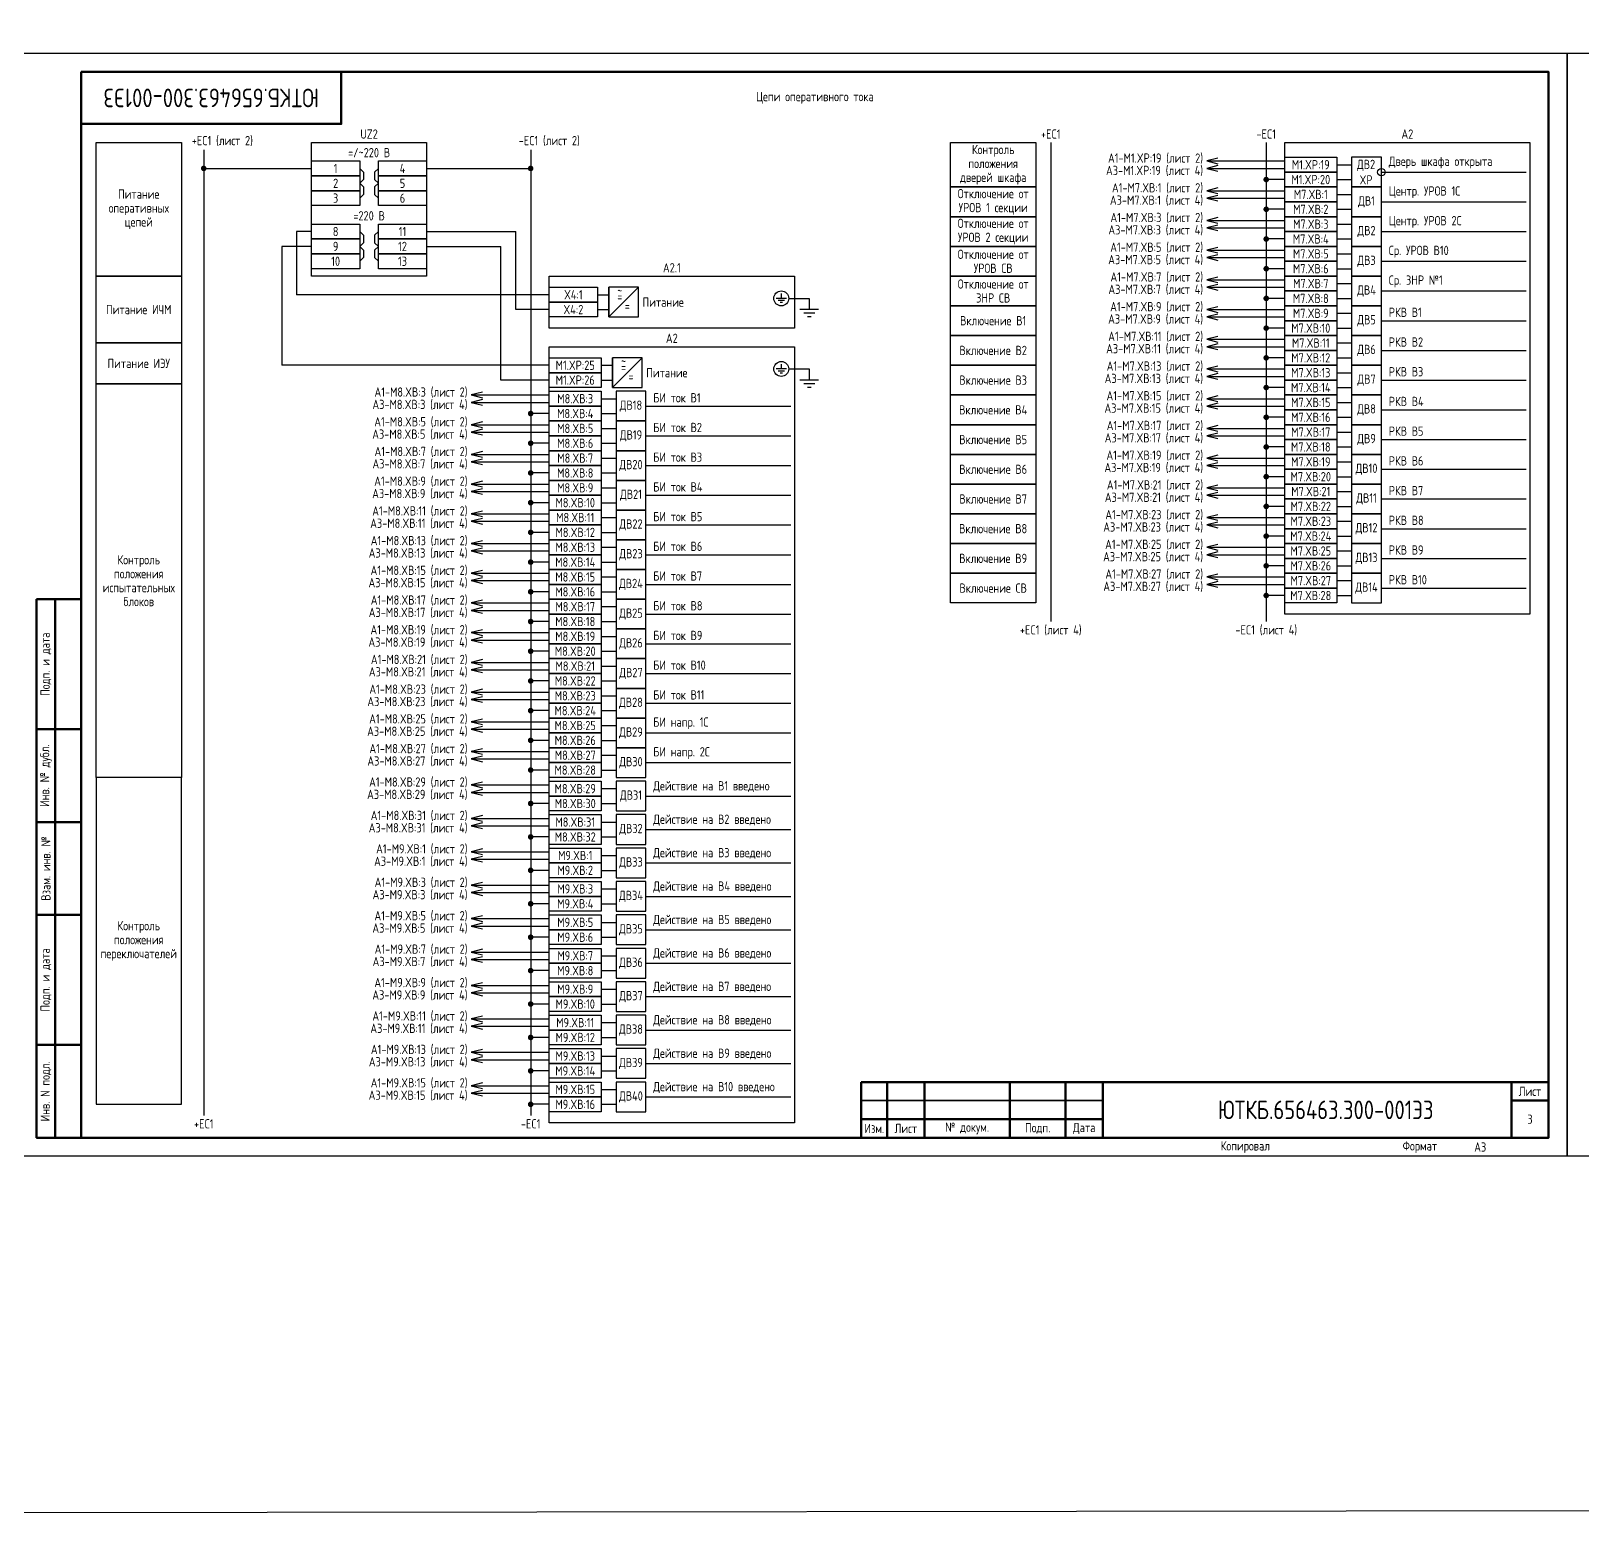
# Model space of a CAD drawing. Header units: millimetres. Extents: x -1245 to 5086, y -99 to 618.
# Drawn here: x 846.5 to 1264, y -99 to 303 of the extents above; entities that cross this region are included whole.
import ezdxf

# ---------------------------------------------------------------- set-up
doc = ezdxf.new("R2010")
doc.units = ezdxf.units.MM
doc.styles.add('Gost_type_A', font='GOST_A.TTF')

# ---------------------------------------------------------------- blocks, each defined once
blk = doc.blocks.new('Формат_А3')
blk.add_lwpolyline([(-420, 297), (0, 297), (0, 0), (-420, 0)], close=True)
at = {"lineweight": 50}
blk.add_lwpolyline([(-400, 292), (-5, 292), (-5, 5), (-400, 5)], close=True, dxfattribs=at)
blk = doc.blocks.new('Штамп левый нижний')
at = {"lineweight": 50}
for points in [[(-12, 145), (-7, 145), (-7, 110), (-12, 110)], [(-7, 145), (0, 145), (0, 110), (-7, 110)], [(-12, 110), (-7, 110), (-7, 85), (-12, 85)], [(-7, 110), (0, 110), (0, 85), (-7, 85)], [(-12, 85), (-7, 85), (-7, 60), (-12, 60)], [(-7, 85), (0, 85), (0, 60), (-7, 60)], [(-12, 60), (-7, 60), (-7, 25), (-12, 25)], [(-7, 60), (0, 60), (0, 25), (-7, 25)], [(-12, 25), (-7, 25), (-7, 0), (-12, 0)], [(-7, 25), (0, 25), (0, 0), (-7, 0)]]:
    blk.add_lwpolyline(points, close=True, dxfattribs=at)
at = {"char_height": 2.5, "attachment_point": 5, "rotation": 90, "style": 'Gost_type_A'}
for s, insert, width in [('Подп. и дата', (-9.5, 127.5), 35), ('Инв. № дубл.', (-9.5, 97.5), 25), ('Взам. инв. №', (-9.5, 72.5), 25), ('Подп. и дата', (-9.5, 42.5), 35), ('Инв. N подл.', (-9.5, 12.5), 25)]:
    blk.add_mtext(s, dxfattribs=dict(at, insert=insert, width=width))
blk = doc.blocks.new('Штамп малый нижний')
at = {"lineweight": 50}
for points in [[(-185, 15), (-178, 15), (-178, 5), (-185, 5)], [(-178, 15), (-168, 15), (-168, 5), (-178, 5)], [(-168, 15), (-145, 15), (-145, 5), (-168, 5)], [(-145, 15), (-130, 15), (-130, 5), (-145, 5)], [(-130, 15), (-120, 15), (-120, 5), (-130, 5)], [(-120, 15), (-10, 15), (-10, 0), (-120, 0)], [(-10, 15), (0, 15), (0, 10), (-10, 10)], [(-10, 10), (0, 10), (0, 0), (-10, 0)], [(-185, 5), (-178, 5), (-178, 0), (-185, 0)], [(-178, 5), (-168, 5), (-168, 0), (-178, 0)], [(-168, 5), (-145, 5), (-145, 0), (-168, 0)], [(-145, 5), (-130, 5), (-130, 0), (-145, 0)], [(-130, 5), (-120, 5), (-120, 0), (-130, 0)]]:
    blk.add_lwpolyline(points, close=True, dxfattribs=at)
for points in [[(-185, 15), (-178, 15), (-178, 10), (-185, 10)], [(-178, 15), (-168, 15), (-168, 10), (-178, 10)], [(-168, 15), (-145, 15), (-145, 10), (-168, 10)], [(-145, 15), (-130, 15), (-130, 10), (-145, 10)], [(-130, 15), (-120, 15), (-120, 10), (-130, 10)], [(-185, 10), (-178, 10), (-178, 5), (-185, 5)], [(-178, 10), (-168, 10), (-168, 5), (-178, 5)], [(-168, 10), (-145, 10), (-145, 5), (-168, 5)], [(-145, 10), (-130, 10), (-130, 5), (-145, 5)], [(-130, 10), (-120, 10), (-120, 5), (-130, 5)]]:
    blk.add_lwpolyline(points, close=True)
at = {"char_height": 2.5, "style": 'Gost_type_A'}
for s, insert, width, attachment_point in [('Лист', (-5, 12.5), 10, 5), ('Изм.', (-181.5, 2.5), 7, 5), ('Лист', (-173, 2.5), 10, 5), ('№ докум.', (-156.5, 2.5), 23, 5), ('Подп.', (-137.5, 2.5), 15, 5), ('Дата', (-125, 2.5), 10, 5), ('Копировал', (-75, -2.53), 13.1202, 6), ('Формат', (-30, -2.53), 13.1202, 6)]:
    blk.add_mtext(s, dxfattribs=dict(at, insert=insert, width=width, attachment_point=attachment_point))
blk = doc.blocks.new('Штамп угловой верхний')
at = {"lineweight": 50}
blk.add_lwpolyline([(0, 0), (70, 0), (70, -14), (0, -14)], close=True, dxfattribs=at)
blk = doc.blocks.new('POINT')
at = {"const_width": 0.75}
blk.add_lwpolyline([(-0.375, 0, 1), (0.375, 0, 1)], format="xyb", close=True, dxfattribs=at)

msp = doc.modelspace()

# ---------------------------------------------------------------- linework, layer by layer
for p, q in [((1121, 273), (1121, 144)), ((1179, 273), (1179, 144)), ((893, 271), (893, 11)), ((981, 271), (981, 11)), ((1163, 268), (1184, 268)), ((893, 266), (922, 266)), ((953, 266), (981, 266)), ((1163, 266), (1184, 266)), ((1198, 267), (1202, 267)), ((1210, 265), (1249, 265)), ((1163, 260), (1184, 260)), ((1184, 263), (1179, 263)), ((1198, 263), (1202, 263)), ((1198, 259), (1202, 259)), ((1163, 258), (1184, 258)), ((1184, 255), (1179, 255)), ((1198, 255), (1202, 255)), ((1210, 257), (1249, 257)), ((1163, 252), (1184, 252)), ((1198, 251), (1202, 251)), ((922, 249), (918, 249)), ((918, 249), (918, 232)), ((953, 249), (977, 249)), ((977, 228), (977, 249)), ((1163, 250), (1184, 250)), ((1184, 247), (1179, 247)), ((1198, 247), (1202, 247)), ((1210, 249), (1249, 249)), ((914, 245), (914, 213)), ((922, 245), (914, 245)), ((953, 245), (973, 245)), ((973, 209), (973, 245)), ((1163, 244), (1184, 244)), ((1198, 243), (1202, 243)), ((1163, 242), (1184, 242)), ((1184, 239), (1179, 239)), ((1198, 239), (1202, 239)), ((1210, 241), (1249, 241)), ((1002, 226), (1002, 234)), ((1002, 226), (1010, 234)), ((1163, 236), (1184, 236)), ((1163, 234), (1184, 234)), ((1198, 235), (1202, 235)), ((986, 232), (918, 232)), ((1050.48, 231), (1056, 231)), ((1184, 231), (1179, 231)), ((1198, 231), (1202, 231)), ((1210, 233), (1249, 233)), ((986, 228), (977, 228)), ((1163, 228), (1184, 228)), ((1163, 226), (1184, 226)), ((1198, 227), (1202, 227)), ((1184, 223), (1179, 223)), ((1198, 223), (1202, 223)), ((1210, 225), (1249, 225)), ((1163, 220), (1184, 220)), ((1163, 218), (1184, 218)), ((1198, 219), (1202, 219)), ((986, 213), (914, 213)), ((1003, 207), (1003, 215)), ((1003, 207), (1011, 215)), ((1184, 215), (1179, 215)), ((1198, 215), (1202, 215)), ((1210, 217), (1249, 217)), ((986, 209), (973, 209)), ((1050.48, 212), (1056, 212)), ((1163, 212), (1184, 212)), ((1163, 210), (1184, 210)), ((1198, 211), (1202, 211)), ((1210, 209), (1249, 209)), ((965, 205), (986, 205)), ((1184, 207), (1179, 207)), ((1198, 207), (1202, 207)), ((965, 203), (986, 203)), ((1000, 204), (1004, 204)), ((1012, 202), (1051, 202)), ((1163, 204), (1184, 204)), ((1163, 202), (1184, 202)), ((1198, 203), (1202, 203)), ((1210, 201), (1249, 201)), ((965, 197), (986, 197)), ((986, 200), (981, 200)), ((1000, 200), (1004, 200)), ((1184, 199), (1179, 199)), ((1198, 199), (1202, 199)), ((965, 195), (986, 195)), ((1000, 196), (1004, 196)), ((1012, 194), (1051, 194)), ((1163, 196), (1184, 196)), ((1163, 194), (1184, 194)), ((1198, 195), (1202, 195)), ((1210, 193), (1249, 193)), ((965, 189), (986, 189)), ((986, 192), (981, 192)), ((1000, 192), (1004, 192)), ((1000, 188), (1004, 188)), ((1163, 188), (1184, 188)), ((1184, 191), (1179, 191)), ((1198, 191), (1202, 191)), ((965, 187), (986, 187)), ((986, 184), (981, 184)), ((1000, 184), (1004, 184)), ((1012, 186), (1051, 186)), ((1163, 186), (1184, 186)), ((1198, 187), (1202, 187)), ((1210, 185), (1249, 185)), ((965, 181), (986, 181)), ((1000, 180), (1004, 180)), ((1163, 180), (1184, 180)), ((1184, 183), (1179, 183)), ((1198, 183), (1202, 183)), ((965, 179), (986, 179)), ((986, 176), (981, 176)), ((1000, 176), (1004, 176)), ((1012, 178), (1051, 178)), ((1163, 178), (1184, 178)), ((1198, 179), (1202, 179)), ((1210, 177), (1249, 177)), ((965, 173), (986, 173)), ((1000, 172), (1004, 172)), ((1163, 172), (1184, 172)), ((1184, 175), (1179, 175)), ((1198, 175), (1202, 175)), ((965, 171), (986, 171)), ((986, 168), (981, 168)), ((1000, 168), (1004, 168)), ((1012, 170), (1051, 170)), ((1163, 170), (1184, 170)), ((1184, 167), (1179, 167)), ((1198, 171), (1202, 171)), ((1198, 167), (1202, 167)), ((1210, 169), (1249, 169)), ((965, 165), (986, 165)), ((965, 163), (986, 163)), ((1000, 164), (1004, 164)), ((1163, 164), (1184, 164)), ((1198, 163), (1202, 163)), ((986, 160), (981, 160)), ((1000, 160), (1004, 160)), ((1012, 162), (1051, 162)), ((1163, 162), (1184, 162)), ((1184, 159), (1179, 159)), ((1198, 159), (1202, 159)), ((1210, 161), (1249, 161)), ((965, 157), (986, 157)), ((965, 155), (986, 155)), ((1000, 156), (1004, 156)), ((1163, 156), (1184, 156)), ((1198, 155), (1202, 155)), ((986, 152), (981, 152)), ((1000, 152), (1004, 152)), ((1012, 154), (1051, 154)), ((1163, 154), (1184, 154)), ((1184, 151), (1179, 151)), ((1198, 151), (1202, 151)), ((1210, 153), (1249, 153)), ((965, 149), (986, 149)), ((965, 147), (986, 147)), ((1000, 148), (1004, 148)), ((986, 144), (981, 144)), ((1000, 144), (1004, 144)), ((1012, 146), (1051, 146)), ((965, 141), (986, 141)), ((965, 139), (986, 139)), ((1000, 140), (1004, 140)), ((1012, 138), (1051, 138)), ((986, 136), (981, 136)), ((1000, 136), (1004, 136)), ((965, 133), (986, 133)), ((965, 131), (986, 131)), ((1000, 132), (1004, 132)), ((1012, 130), (1051, 130)), ((986, 128), (981, 128)), ((1000, 128), (1004, 128)), ((965, 125), (986, 125)), ((965, 123), (986, 123)), ((1000, 124), (1004, 124)), ((1012, 122), (1051, 122)), ((965, 117), (986, 117)), ((986, 120), (981, 120)), ((1000, 120), (1004, 120)), ((965, 115), (986, 115)), ((1000, 116), (1004, 116)), ((1012, 114), (1051, 114)), ((965, 109), (986, 109)), ((986, 112), (981, 112)), ((1000, 112), (1004, 112)), ((965, 107), (986, 107)), ((1000, 108), (1004, 108)), ((1012, 106), (1051, 106)), ((986, 104), (981, 104)), ((1000, 104), (1004, 104)), ((965, 100), (986, 100)), ((965, 98), (986, 98)), ((1000, 99), (1004, 99)), ((1012, 97), (1051, 97)), ((986, 95), (981, 95)), ((1000, 95), (1004, 95)), ((965, 91), (986, 91)), ((965, 89), (986, 89)), ((1000, 90), (1004, 90)), ((1012, 88), (1051, 88)), ((986, 86), (981, 86)), ((1000, 86), (1004, 86)), ((965, 82), (986, 82)), ((965, 80), (986, 80)), ((1000, 81), (1004, 81)), ((986, 77), (981, 77)), ((1000, 77), (1004, 77)), ((1012, 79), (1051, 79)), ((965, 73), (986, 73)), ((965, 71), (986, 71)), ((1000, 72), (1004, 72)), ((986, 68), (981, 68)), ((1000, 68), (1004, 68)), ((1012, 70), (1051, 70)), ((965, 64), (986, 64)), ((1000, 63), (1004, 63)), ((965, 62), (986, 62)), ((986, 59), (981, 59)), ((1000, 59), (1004, 59)), ((1012, 61), (1051, 61)), ((965, 55), (986, 55)), ((965, 53), (986, 53)), ((1000, 54), (1004, 54)), ((1012, 52), (1051, 52)), ((965, 46), (986, 46)), ((986, 50), (981, 50)), ((1000, 50), (1004, 50)), ((965, 44), (986, 44)), ((1000, 45), (1004, 45)), ((1012, 43), (1051, 43)), ((986, 41), (981, 41)), ((1000, 41), (1004, 41)), ((965, 37), (986, 37)), ((965, 35), (986, 35)), ((1000, 36), (1004, 36)), ((1012, 34), (1051, 34)), ((986, 32), (981, 32)), ((1000, 32), (1004, 32)), ((965, 28), (986, 28)), ((965, 26), (986, 26)), ((1000, 27), (1004, 27)), ((986, 23), (981, 23)), ((1000, 23), (1004, 23)), ((1012, 25), (1051, 25)), ((965, 19), (986, 19)), ((965, 17), (986, 17)), ((1000, 18), (1004, 18)), ((986, 14), (981, 14)), ((1000, 14), (1004, 14)), ((1012, 16), (1051, 16))]:
    msp.add_line(p, q)
at = {"ltscale": 4}
for p, q in [((999, 232), (1002, 232)), ((999, 228), (1002, 228)), ((1000, 213), (1003, 213)), ((1000, 209), (1003, 209))]:
    msp.add_line(p, q, dxfattribs=at)
at = {"ltscale": 4.32}
for p, q in [((1049.89, 231), (1047.04, 231)), ((1049.32, 230.43), (1047.61, 230.43)), ((1048.75, 229.86), (1048.18, 229.86)), ((1048.46, 232.28), (1048.46, 231)), ((1056, 231), (1056, 228)), ((1058.5, 228), (1053.5, 228)), ((1057.5, 227), (1054.5, 227)), ((1056.5, 226), (1055.5, 226)), ((1048.46, 213.28), (1048.46, 212)), ((1049.89, 212), (1047.04, 212)), ((1049.32, 211.43), (1047.61, 211.43)), ((1048.75, 210.86), (1048.18, 210.86)), ((1058.5, 209), (1053.5, 209)), ((1056, 212), (1056, 209)), ((1057.5, 208), (1054.5, 208)), ((1056.5, 207), (1055.5, 207))]:
    msp.add_line(p, q, dxfattribs=at)
at = {"color": 3}
msp.add_lwpolyline([(-1245, 609), (5086, 618), (5086, -90), (-1245, -99)], close=True, dxfattribs=at)
for points in [[(887, 237), (864, 237), (864, 273), (887, 273)], [(922, 273), (953, 273), (953, 237), (922, 237)], [(1117, 261), (1094, 261), (1094, 273), (1117, 273)], [(1184, 273), (1250, 273), (1250, 146), (1184, 146)], [(922, 268), (935, 268), (935, 264), (922, 264)], [(940, 268), (953, 268), (953, 264), (940, 264)], [(1184, 269), (1198, 269), (1198, 265), (1184, 265)], [(922, 264), (935, 264), (935, 260), (922, 260)], [(940, 264), (953, 264), (953, 260), (940, 260)], [(1184, 265), (1198, 265), (1198, 261), (1184, 261)], [(922, 260), (935, 260), (935, 256), (922, 256)], [(940, 260), (953, 260), (953, 256), (940, 256)], [(1117, 253), (1094, 253), (1094, 261), (1117, 261)], [(1184, 261), (1198, 261), (1198, 257), (1184, 257)], [(1184, 257), (1198, 257), (1198, 253), (1184, 253)], [(922, 251), (935, 251), (935, 247), (922, 247)], [(940, 251), (953, 251), (953, 247), (940, 247)], [(1117, 245), (1094, 245), (1094, 253), (1117, 253)], [(1184, 253), (1198, 253), (1198, 249), (1184, 249)], [(922, 247), (935, 247), (935, 243), (922, 243)], [(940, 247), (953, 247), (953, 243), (940, 243)], [(1184, 249), (1198, 249), (1198, 245), (1184, 245)], [(922, 243), (935, 243), (935, 239), (922, 239)], [(940, 243), (953, 243), (953, 239), (940, 239)], [(1117, 237), (1094, 237), (1094, 245), (1117, 245)], [(1184, 245), (1198, 245), (1198, 241), (1184, 241)], [(1184, 241), (1198, 241), (1198, 237), (1184, 237)], [(887, 219), (864, 219), (864, 237), (887, 237)], [(986, 237), (1052, 237), (1052, 223), (986, 223)], [(986, 234), (999, 234), (999, 230), (986, 230)], [(1117, 229), (1094, 229), (1094, 237), (1117, 237)], [(1184, 237), (1198, 237), (1198, 233), (1184, 233)], [(986, 230), (999, 230), (999, 226), (986, 226)], [(1184, 233), (1198, 233), (1198, 229), (1184, 229)], [(1117, 221), (1094, 221), (1094, 229), (1117, 229)], [(1184, 229), (1198, 229), (1198, 225), (1184, 225)], [(1184, 225), (1198, 225), (1198, 221), (1184, 221)], [(887, 208), (864, 208), (864, 219), (887, 219)], [(986, 218), (1052, 218), (1052, 9), (986, 9)], [(1117, 213), (1094, 213), (1094, 221), (1117, 221)], [(1184, 221), (1198, 221), (1198, 217), (1184, 217)], [(986, 215), (1000, 215), (1000, 211), (986, 211)], [(1117, 205), (1094, 205), (1094, 213), (1117, 213)], [(1184, 217), (1198, 217), (1198, 213), (1184, 213)], [(1184, 213), (1198, 213), (1198, 209), (1184, 209)], [(986, 211), (1000, 211), (1000, 207), (986, 207)], [(1184, 209), (1198, 209), (1198, 205), (1184, 205)], [(887, 102), (864, 102), (864, 208), (887, 208)], [(986, 206), (1000, 206), (1000, 202), (986, 202)], [(1117, 197), (1094, 197), (1094, 205), (1117, 205)], [(1184, 205), (1198, 205), (1198, 201), (1184, 201)], [(986, 202), (1000, 202), (1000, 198), (986, 198)], [(1184, 201), (1198, 201), (1198, 197), (1184, 197)], [(986, 198), (1000, 198), (1000, 194), (986, 194)], [(1117, 189), (1094, 189), (1094, 197), (1117, 197)], [(1184, 197), (1198, 197), (1198, 193), (1184, 193)], [(986, 194), (1000, 194), (1000, 190), (986, 190)], [(1184, 193), (1198, 193), (1198, 189), (1184, 189)], [(986, 190), (1000, 190), (1000, 186), (986, 186)], [(1117, 181), (1094, 181), (1094, 189), (1117, 189)], [(1184, 189), (1198, 189), (1198, 185), (1184, 185)], [(986, 186), (1000, 186), (1000, 182), (986, 182)], [(1184, 185), (1198, 185), (1198, 181), (1184, 181)], [(986, 182), (1000, 182), (1000, 178), (986, 178)], [(1117, 173), (1094, 173), (1094, 181), (1117, 181)], [(1184, 181), (1198, 181), (1198, 177), (1184, 177)], [(986, 178), (1000, 178), (1000, 174), (986, 174)], [(1184, 177), (1198, 177), (1198, 173), (1184, 173)], [(986, 174), (1000, 174), (1000, 170), (986, 170)], [(1117, 165), (1094, 165), (1094, 173), (1117, 173)], [(1184, 173), (1198, 173), (1198, 169), (1184, 169)], [(986, 170), (1000, 170), (1000, 166), (986, 166)], [(1184, 169), (1198, 169), (1198, 165), (1184, 165)], [(986, 166), (1000, 166), (1000, 162), (986, 162)], [(1117, 157), (1094, 157), (1094, 165), (1117, 165)], [(1184, 165), (1198, 165), (1198, 161), (1184, 161)], [(986, 162), (1000, 162), (1000, 158), (986, 158)], [(1184, 161), (1198, 161), (1198, 157), (1184, 157)], [(986, 158), (1000, 158), (1000, 154), (986, 154)], [(1117, 149), (1094, 149), (1094, 157), (1117, 157)], [(1184, 157), (1198, 157), (1198, 153), (1184, 153)], [(986, 154), (1000, 154), (1000, 150), (986, 150)], [(1184, 153), (1198, 153), (1198, 149), (1184, 149)], [(986, 150), (1000, 150), (1000, 146), (986, 146)], [(986, 146), (1000, 146), (1000, 142), (986, 142)], [(986, 142), (1000, 142), (1000, 138), (986, 138)], [(986, 138), (1000, 138), (1000, 134), (986, 134)], [(986, 134), (1000, 134), (1000, 130), (986, 130)], [(986, 130), (1000, 130), (1000, 126), (986, 126)], [(986, 126), (1000, 126), (1000, 122), (986, 122)], [(986, 122), (1000, 122), (1000, 118), (986, 118)], [(986, 118), (1000, 118), (1000, 114), (986, 114)], [(986, 114), (1000, 114), (1000, 110), (986, 110)], [(986, 110), (1000, 110), (1000, 106), (986, 106)], [(986, 106), (1000, 106), (1000, 102), (986, 102)], [(887, 102), (864, 102), (864, 14), (887, 14)], [(986, 101), (1000, 101), (1000, 97), (986, 97)], [(986, 97), (1000, 97), (1000, 93), (986, 93)], [(986, 92), (1000, 92), (1000, 88), (986, 88)], [(986, 88), (1000, 88), (1000, 84), (986, 84)], [(986, 83), (1000, 83), (1000, 79), (986, 79)], [(986, 79), (1000, 79), (1000, 75), (986, 75)], [(986, 74), (1000, 74), (1000, 70), (986, 70)], [(986, 70), (1000, 70), (1000, 66), (986, 66)], [(986, 65), (1000, 65), (1000, 61), (986, 61)], [(986, 61), (1000, 61), (1000, 57), (986, 57)], [(986, 56), (1000, 56), (1000, 52), (986, 52)], [(986, 52), (1000, 52), (1000, 48), (986, 48)], [(986, 47), (1000, 47), (1000, 43), (986, 43)], [(986, 43), (1000, 43), (1000, 39), (986, 39)], [(986, 38), (1000, 38), (1000, 34), (986, 34)], [(986, 34), (1000, 34), (1000, 30), (986, 30)], [(986, 29), (1000, 29), (1000, 25), (986, 25)], [(986, 25), (1000, 25), (1000, 21), (986, 21)], [(986, 20), (1000, 20), (1000, 16), (986, 16)], [(986, 16), (1000, 16), (1000, 12), (986, 12)]]:
    msp.add_lwpolyline(points, close=True)
for points in [[(1166, 268.75), (1163, 268), (1166, 267.25)], [(935, 266), (936, 265), (936, 263), (935, 262)], [(940, 266), (939, 265), (939, 263), (940, 262)], [(1166, 266.75), (1163, 266), (1166, 265.25)], [(935, 262), (936, 261), (936, 259), (935, 258)], [(940, 262), (939, 261), (939, 259), (940, 258)], [(1166, 260.75), (1163, 260), (1166, 259.25)], [(1166, 258.75), (1163, 258), (1166, 257.25)], [(1166, 252.75), (1163, 252), (1166, 251.25)], [(1166, 250.75), (1163, 250), (1166, 249.25)], [(935, 249), (936, 248), (936, 246), (935, 245)], [(940, 249), (939, 248), (939, 246), (940, 245)], [(935, 245), (936, 244), (936, 242), (935, 241)], [(940, 245), (939, 244), (939, 242), (940, 241)], [(1166, 244.75), (1163, 244), (1166, 243.25)], [(1166, 242.75), (1163, 242), (1166, 241.25)], [(1166, 236.75), (1163, 236), (1166, 235.25)], [(1166, 234.75), (1163, 234), (1166, 233.25)], [(1166, 228.75), (1163, 228), (1166, 227.25)], [(1166, 226.75), (1163, 226), (1166, 225.25)], [(1166, 220.75), (1163, 220), (1166, 219.25)], [(1166, 218.75), (1163, 218), (1166, 217.25)], [(1166, 212.75), (1163, 212), (1166, 211.25)], [(1166, 210.75), (1163, 210), (1166, 209.25)], [(968, 205.75), (965, 205), (968, 204.25)], [(1166, 204.75), (1163, 204), (1166, 203.25)], [(968, 203.75), (965, 203), (968, 202.25)], [(1166, 202.75), (1163, 202), (1166, 201.25)], [(968, 197.75), (965, 197), (968, 196.25)], [(1166, 196.75), (1163, 196), (1166, 195.25)], [(968, 195.75), (965, 195), (968, 194.25)], [(1166, 194.75), (1163, 194), (1166, 193.25)], [(968, 189.75), (965, 189), (968, 188.25)], [(1166, 188.75), (1163, 188), (1166, 187.25)], [(968, 187.75), (965, 187), (968, 186.25)], [(1166, 186.75), (1163, 186), (1166, 185.25)], [(968, 181.75), (965, 181), (968, 180.25)], [(968, 179.75), (965, 179), (968, 178.25)], [(1166, 180.75), (1163, 180), (1166, 179.25)], [(1166, 178.75), (1163, 178), (1166, 177.25)], [(968, 173.75), (965, 173), (968, 172.25)], [(968, 171.75), (965, 171), (968, 170.25)], [(1166, 172.75), (1163, 172), (1166, 171.25)], [(1166, 170.75), (1163, 170), (1166, 169.25)], [(968, 165.75), (965, 165), (968, 164.25)], [(968, 163.75), (965, 163), (968, 162.25)], [(1166, 164.75), (1163, 164), (1166, 163.25)], [(1166, 162.75), (1163, 162), (1166, 161.25)], [(968, 157.75), (965, 157), (968, 156.25)], [(968, 155.75), (965, 155), (968, 154.25)], [(1166, 156.75), (1163, 156), (1166, 155.25)], [(1166, 154.75), (1163, 154), (1166, 153.25)], [(968, 149.75), (965, 149), (968, 148.25)], [(968, 147.75), (965, 147), (968, 146.25)], [(968, 141.75), (965, 141), (968, 140.25)], [(968, 139.75), (965, 139), (968, 138.25)], [(968, 133.75), (965, 133), (968, 132.25)], [(968, 131.75), (965, 131), (968, 130.25)], [(968, 125.75), (965, 125), (968, 124.25)], [(968, 123.75), (965, 123), (968, 122.25)], [(968, 117.75), (965, 117), (968, 116.25)], [(968, 115.75), (965, 115), (968, 114.25)], [(968, 109.75), (965, 109), (968, 108.25)], [(968, 107.75), (965, 107), (968, 106.25)], [(968, 100.75), (965, 100), (968, 99.25)], [(968, 98.75), (965, 98), (968, 97.25)], [(968, 91.75), (965, 91), (968, 90.25)], [(968, 89.75), (965, 89), (968, 88.25)], [(968, 82.75), (965, 82), (968, 81.25)], [(968, 80.75), (965, 80), (968, 79.25)], [(968, 73.75), (965, 73), (968, 72.25)], [(968, 71.75), (965, 71), (968, 70.25)], [(968, 64.75), (965, 64), (968, 63.25)], [(968, 62.75), (965, 62), (968, 61.25)], [(968, 55.75), (965, 55), (968, 54.25)], [(968, 53.75), (965, 53), (968, 52.25)], [(968, 46.75), (965, 46), (968, 45.25)], [(968, 44.75), (965, 44), (968, 43.25)], [(968, 37.75), (965, 37), (968, 36.25)], [(968, 35.75), (965, 35), (968, 34.25)], [(968, 28.75), (965, 28), (968, 27.25)], [(968, 26.75), (965, 26), (968, 25.25)], [(968, 19.75), (965, 19), (968, 18.25)], [(968, 17.75), (965, 17), (968, 16.25)]]:
    msp.add_lwpolyline(points)
at = {"ltscale": 4}
for points in [[(1202, 261), (1210, 261), (1210, 269), (1202, 269)], [(1202, 253), (1210, 253), (1210, 261), (1202, 261)], [(1202, 245), (1210, 245), (1210, 253), (1202, 253)], [(1202, 237), (1210, 237), (1210, 245), (1202, 245)], [(1002, 226), (1010, 226), (1010, 234), (1002, 234)], [(1202, 229), (1210, 229), (1210, 237), (1202, 237)], [(1202, 221), (1210, 221), (1210, 229), (1202, 229)], [(1202, 213), (1210, 213), (1210, 221), (1202, 221)], [(1003, 207), (1011, 207), (1011, 215), (1003, 215)], [(1202, 205), (1210, 205), (1210, 213), (1202, 213)], [(1004, 198), (1012, 198), (1012, 206), (1004, 206)], [(1202, 197), (1210, 197), (1210, 205), (1202, 205)], [(1004, 190), (1012, 190), (1012, 198), (1004, 198)], [(1202, 189), (1210, 189), (1210, 197), (1202, 197)], [(1004, 182), (1012, 182), (1012, 190), (1004, 190)], [(1202, 181), (1210, 181), (1210, 189), (1202, 189)], [(1004, 174), (1012, 174), (1012, 182), (1004, 182)], [(1202, 173), (1210, 173), (1210, 181), (1202, 181)], [(1004, 166), (1012, 166), (1012, 174), (1004, 174)], [(1202, 165), (1210, 165), (1210, 173), (1202, 173)], [(1004, 158), (1012, 158), (1012, 166), (1004, 166)], [(1202, 157), (1210, 157), (1210, 165), (1202, 165)], [(1004, 150), (1012, 150), (1012, 158), (1004, 158)], [(1202, 149), (1210, 149), (1210, 157), (1202, 157)], [(1004, 142), (1012, 142), (1012, 150), (1004, 150)], [(1004, 134), (1012, 134), (1012, 142), (1004, 142)], [(1004, 126), (1012, 126), (1012, 134), (1004, 134)], [(1004, 118), (1012, 118), (1012, 126), (1004, 126)], [(1004, 110), (1012, 110), (1012, 118), (1004, 118)], [(1004, 102), (1012, 102), (1012, 110), (1004, 110)], [(1004, 93), (1012, 93), (1012, 101), (1004, 101)], [(1004, 84), (1012, 84), (1012, 92), (1004, 92)], [(1004, 75), (1012, 75), (1012, 83), (1004, 83)], [(1004, 66), (1012, 66), (1012, 74), (1004, 74)], [(1004, 57), (1012, 57), (1012, 65), (1004, 65)], [(1004, 48), (1012, 48), (1012, 56), (1004, 56)], [(1004, 39), (1012, 39), (1012, 47), (1004, 47)], [(1004, 30), (1012, 30), (1012, 38), (1004, 38)], [(1004, 21), (1012, 21), (1012, 29), (1004, 29)], [(1004, 12), (1012, 12), (1012, 20), (1004, 20)]]:
    msp.add_lwpolyline(points, close=True, dxfattribs=at)
for centre, radius in [((1210, 265), 1), ((1048.46, 231), 2.02), ((1048.46, 212), 2.02)]:
    msp.add_circle(centre, radius)

# ---------------------------------------------------------------- block references
for name, p in [('Формат_А3', (1260, 0)), ('Формат_А3', (1680, 0)), ('Штамп угловой верхний', (860, 292)), ('POINT', (893, 266)), ('POINT', (981, 266)), ('POINT', (1179, 263)), ('POINT', (1179, 255)), ('POINT', (1179, 247)), ('POINT', (1179, 239)), ('POINT', (1179, 231)), ('POINT', (1179, 223)), ('POINT', (1179, 215)), ('POINT', (1179, 207)), ('POINT', (981, 200)), ('POINT', (1179, 199)), ('POINT', (981, 192)), ('POINT', (1179, 191)), ('POINT', (981, 184)), ('POINT', (1179, 183)), ('POINT', (981, 176)), ('POINT', (1179, 175)), ('POINT', (981, 168)), ('POINT', (1179, 167)), ('POINT', (981, 160)), ('POINT', (1179, 159)), ('POINT', (981, 152)), ('POINT', (1179, 151)), ('Штамп левый нижний', (860, 5)), ('POINT', (981, 144)), ('POINT', (981, 136)), ('POINT', (981, 128)), ('POINT', (981, 120)), ('POINT', (981, 112)), ('POINT', (981, 104)), ('POINT', (981, 95)), ('POINT', (981, 86)), ('POINT', (981, 77)), ('POINT', (981, 68)), ('POINT', (981, 59)), ('POINT', (981, 50)), ('POINT', (981, 41)), ('POINT', (981, 32)), ('POINT', (981, 23)), ('Штамп малый нижний', (1255, 5)), ('POINT', (981, 14))]:
    msp.add_blockref(name, p)

# ---------------------------------------------------------------- texts
at = {"insert": (895, 285), "char_height": 5, "width": 70, "attachment_point": 5, "rotation": 180, "style": 'Gost_type_A'}
msp.add_mtext('ЮТКБ.656463.300-001Э3', dxfattribs=at)
at = {"char_height": 2.5, "style": 'Gost_type_A'}
for s, insert, width, attachment_point, line_spacing_factor in [('Цепи оперативного тока', (1057.5, 285), 395, 5, 0.9), ('UZ2', (937.5, 274), 31, 8, 0.9), ('A2', (1217, 274), 66, 8, 0.9), ('=/~220 В', (937.5, 269), 31, 8, 0.9), ('Контроль положения\\Pдверей шкафа', (1105.5, 267), 23, 5, 0.9), ('A1-M1.XP:19 (лист 2)\\PA3-M1.XP:19 (лист 4) ', (1162, 267), 31, 6, 0.8), ('Питание оперативных цепей', (875.5, 255), 23, 5, 0.9), ('Отключение от УРОВ 1 секции', (1105.5, 257), 23, 5, 0.9), ('A1-M7.XВ:1 (лист 2)\\PA3-M7.XВ:1 (лист 4) ', (1162, 259), 31, 6, 0.8), ('=220 В', (937.5, 252), 31, 8, 0.9), ('Отключение от УРОВ 2 секции', (1105.5, 249), 23, 5, 0.9), ('A1-M7.XВ:3 (лист 2)\\PA3-M7.XВ:3 (лист 4) ', (1162, 251), 31, 6, 0.8), ('Отключение от УРОВ СВ', (1105.5, 241), 23, 5, 0.9), ('A1-M7.XВ:5 (лист 2)\\PA3-M7.XВ:5 (лист 4) ', (1162, 243), 31, 6, 0.8), ('A2.1', (1019, 238), 66, 8, 0.9), ('A1-M7.XВ:7 (лист 2)\\PA3-M7.XВ:7 (лист 4) ', (1162, 235), 31, 6, 0.8), ('Отключение от ЗНР СВ', (1105.5, 233), 23, 5, 0.9), ('A1-M7.XВ:9 (лист 2)\\PA3-M7.XВ:9 (лист 4) ', (1162, 227), 31, 6, 0.8), ('Питание ИЧМ', (875.5, 228), 23, 5, 0.9), ('Включение В1', (1105.5, 225), 23, 5, 0.9), ('A2', (1019, 219), 66, 8, 0.9), ('A1-M7.XВ:11 (лист 2)\\PA3-M7.XВ:11 (лист 4) ', (1162, 219), 31, 6, 0.8), ('Включение В2', (1105.5, 217), 23, 5, 0.9), ('Питание ИЭУ', (875.5, 213.5), 23, 5, 0.9), ('A1-M7.XВ:13 (лист 2)\\PA3-M7.XВ:13 (лист 4) ', (1162, 211), 31, 6, 0.8), ('Включение В3', (1105.5, 209), 23, 5, 0.9), ('A1-M8.XВ:3 (лист 2)\\PA3-M8.XВ:3 (лист 4) ', (964, 204), 31, 6, 0.8), ('A1-M7.XВ:15 (лист 2)\\PA3-M7.XВ:15 (лист 4) ', (1162, 203), 31, 6, 0.8), ('Включение В4', (1105.5, 201), 23, 5, 0.9), ('A1-M8.XВ:5 (лист 2)\\PA3-M8.XВ:5 (лист 4) ', (964, 196), 31, 6, 0.8), ('A1-M7.XВ:17 (лист 2)\\PA3-M7.XВ:17 (лист 4) ', (1162, 195), 31, 6, 0.8), ('Включение В5', (1105.5, 193), 23, 5, 0.9), ('A1-M8.XВ:7 (лист 2)\\PA3-M8.XВ:7 (лист 4) ', (964, 188), 31, 6, 0.8), ('A1-M7.XВ:19 (лист 2)\\PA3-M7.XВ:19 (лист 4) ', (1162, 187), 31, 6, 0.8), ('Включение В6', (1105.5, 185), 23, 5, 0.9), ('A1-M8.XВ:9 (лист 2)\\PA3-M8.XВ:9 (лист 4) ', (964, 180), 31, 6, 0.8), ('A1-M7.XВ:21 (лист 2)\\PA3-M7.XВ:21 (лист 4) ', (1162, 179), 31, 6, 0.8), ('Включение В7', (1105.5, 177), 23, 5, 0.9), ('A1-M8.XВ:11 (лист 2)\\PA3-M8.XВ:11 (лист 4) ', (964, 172), 31, 6, 0.8), ('A1-M7.XВ:23 (лист 2)\\PA3-M7.XВ:23 (лист 4) ', (1162, 171), 31, 6, 0.8), ('A1-M8.XВ:13 (лист 2)\\PA3-M8.XВ:13 (лист 4) ', (964, 164), 31, 6, 0.8), ('Включение В8', (1105.5, 169), 23, 5, 0.9), ('A1-M7.XВ:25 (лист 2)\\PA3-M7.XВ:25 (лист 4) ', (1162, 163), 31, 6, 0.8), ('Контроль положения\\Pиспытательных блоков', (875.5, 155), 23, 5, 0.9), ('A1-M8.XВ:15 (лист 2)\\PA3-M8.XВ:15 (лист 4) ', (964, 156), 31, 6, 0.8), ('Включение В9', (1105.5, 161), 23, 5, 0.9), ('A1-M7.XВ:27 (лист 2)\\PA3-M7.XВ:27 (лист 4) ', (1162, 155), 31, 6, 0.8), ('A1-M8.XВ:17 (лист 2)\\PA3-M8.XВ:17 (лист 4) ', (964, 148), 31, 6, 0.8), ('Включение СВ', (1105.5, 153), 23, 5, 0.9), ('A1-M8.XВ:19 (лист 2)\\PA3-M8.XВ:19 (лист 4) ', (964, 140), 31, 6, 0.8), ('A1-M8.XВ:21 (лист 2)\\PA3-M8.XВ:21 (лист 4) ', (964, 132), 31, 6, 0.8), ('A1-M8.XВ:23 (лист 2)\\PA3-M8.XВ:23 (лист 4) ', (964, 124), 31, 6, 0.8), ('A1-M8.XВ:25 (лист 2)\\PA3-M8.XВ:25 (лист 4) ', (964, 116), 31, 6, 0.8), ('A1-M8.XВ:27 (лист 2)\\PA3-M8.XВ:27 (лист 4) ', (964, 108), 31, 6, 0.8), ('A1-M8.XВ:29 (лист 2)\\PA3-M8.XВ:29 (лист 4) ', (964, 99), 31, 6, 0.8), ('A1-M8.XВ:31 (лист 2)\\PA3-M8.XВ:31 (лист 4) ', (964, 90), 31, 6, 0.8), ('A1-M9.XВ:1 (лист 2)\\PA3-M9.XВ:1 (лист 4) ', (964, 81), 31, 6, 0.8), ('A1-M9.XВ:3 (лист 2)\\PA3-M9.XВ:3 (лист 4) ', (964, 72), 31, 6, 0.8), ('Контроль положения\\Pпереключателей', (875.5, 58), 23, 5, 0.9), ('A1-M9.XВ:5 (лист 2)\\PA3-M9.XВ:5 (лист 4) ', (964, 63), 31, 6, 0.8), ('A1-M9.XВ:7 (лист 2)\\PA3-M9.XВ:7 (лист 4) ', (964, 54), 31, 6, 0.8), ('A1-M9.XВ:9 (лист 2)\\PA3-M9.XВ:9 (лист 4) ', (964, 45), 31, 6, 0.8), ('A1-M9.XВ:11 (лист 2)\\PA3-M9.XВ:11 (лист 4) ', (964, 36), 31, 6, 0.8), ('A1-M9.XВ:13 (лист 2)\\PA3-M9.XВ:13 (лист 4) ', (964, 27), 31, 6, 0.8), ('A1-M9.XВ:15 (лист 2)\\PA3-M9.XВ:15 (лист 4) ', (964, 18), 31, 6, 0.8)]:
    msp.add_mtext(s, dxfattribs=dict(at, insert=insert, width=width, attachment_point=attachment_point, line_spacing_factor=line_spacing_factor))
at = {"style": 'Gost_type_A'}
for s, insert, char_height, width, attachment_point in [('+EC1', (1121, 274), 2.5, 20, 8), ('-EC1', (1179, 274), 2.5, 20, 8), ('+EC1 (лист 2)', (898, 272), 2.5, 18, 8), ('-EC1 (лист 2)', (986, 272), 2.5, 18, 8), ('1', (928.5, 266), 2.5, 13, 5), ('4', (946.5, 266), 2.5, 13, 5), ('M1.XP:19', (1191, 267), 2.5, 14, 5), ('ДВ2 XP', (1205.88, 265), 2.5, 7.7588, 5), ('Дверь шкафа открыта', (1212, 266), 2.5, 37, 7), ('2', (928.5, 262), 2.5, 13, 5), ('5', (946.5, 262), 2.5, 13, 5), ('M1.XP:20', (1191, 263), 2.5, 14, 5), ('3', (928.5, 258), 2.5, 13, 5), ('6', (946.5, 258), 2.5, 13, 5), ('M7.XВ:1', (1191, 259), 2.5, 14, 5), ('Центр. УРОВ 1С', (1212, 258), 2.5, 27.8465, 7), ('M7.XВ:2', (1191, 255), 2.5, 14, 5), ('ДВ1', (1206, 257), 2.5, 7.9998, 5), ('M7.XВ:3', (1191, 251), 2.5, 14, 5), ('ДВ2', (1206, 249), 2.5, 7.9998, 5), ('Центр. УРОВ 2С', (1212, 250), 2.5, 27.8465, 7), ('8', (928.5, 249), 2.5, 13, 5), ('11', (946.5, 249), 2.5, 13, 5), ('M7.XВ:4', (1191, 247), 2.5, 14, 5), ('10', (928.5, 241), 2.5, 13, 5), ('9', (928.5, 245), 2.5, 13, 5), ('13', (946.5, 241), 2.5, 13, 5), ('12', (946.5, 245), 2.5, 13, 5), ('M7.XВ:5', (1191, 243), 2.5, 14, 5), ('ДВ3', (1206, 241), 2.5, 7.9998, 5), ('Ср. УРОВ В10', (1212, 242), 2.5, 27.8465, 7), ('M7.XВ:6', (1191, 239), 2.5, 14, 5), ('M7.XВ:7', (1191, 235), 2.5, 14, 5), ('ДВ4', (1206, 233), 2.5, 7.9998, 5), ('Ср. ЗНР №1', (1212, 234), 2.5, 27.8465, 7), ('X4:1', (992.5, 232), 2.5, 13, 5), ('~', (1005, 233.03), 2.5, 2.7, 5), ('=', (1005, 231.53), 2.5, 6, 5), ('Питание', (1016.67, 229.99), 2.5, 11.3452, 5), ('M7.XВ:8', (1191, 231), 2.5, 14, 5), ('X4:2', (992.5, 228), 2.5, 13, 5), ('=', (1007, 229), 2.5, 6, 5), ('M7.XВ:9', (1191, 227), 2.5, 14, 5), ('ДВ5', (1206, 225), 2.5, 7.9998, 5), ('РКВ В1', (1212, 226), 2.5, 27.8465, 7), ('M7.XВ:10', (1191, 223), 2.5, 14, 5), ('M7.XВ:11', (1191, 219), 2.5, 14, 5), ('ДВ6', (1206, 217), 2.5, 7.9998, 5), ('РКВ В2', (1212, 218), 2.5, 27.8465, 7), ('M1.XP:25', (993, 213), 2.5, 13.9956, 5), ('~', (1006, 214.03), 2.5, 2.7, 5), ('M7.XВ:12', (1191, 215), 2.5, 14, 5), ('M1.XP:26', (993, 209), 2.5, 13.9956, 5), ('=', (1006, 212.53), 2.5, 6, 5), ('=', (1008, 210), 2.5, 6, 5), ('Питание', (1017.67, 210.99), 2.5, 11.3452, 5), ('M7.XВ:13', (1191, 211), 2.5, 14, 5), ('ДВ7', (1206, 209), 2.5, 7.9998, 5), ('РКВ В3', (1212, 210), 2.5, 27.8465, 7), ('M8.XВ:3', (993, 204), 2.5, 14, 5), ('БИ ток В1', (1014, 203), 2.5, 27.8465, 7), ('M7.XВ:14', (1191, 207), 2.5, 14, 5), ('M8.XВ:4', (993, 200), 2.5, 14, 5), ('ДВ18', (1008, 202), 2.5, 7.9998, 5), ('M7.XВ:15', (1191, 203), 2.5, 14, 5), ('ДВ8', (1206, 201), 2.5, 7.9998, 5), ('РКВ В4', (1212, 202), 2.5, 27.8465, 7), ('M8.XВ:5', (993, 196), 2.5, 14, 5), ('БИ ток В2', (1014, 195), 2.5, 27.8465, 7), ('M7.XВ:16', (1191, 199), 2.5, 14, 5), ('M7.XВ:17', (1191, 195), 2.5, 14, 5), ('РКВ В5', (1212, 194), 2.5, 27.8465, 7), ('M8.XВ:6', (993, 192), 2.5, 14, 5), ('ДВ19', (1008, 194), 2.5, 7.9998, 5), ('M7.XВ:18', (1191, 191), 2.5, 14, 5), ('ДВ9', (1206, 193), 2.5, 7.9998, 5), ('M8.XВ:7', (993, 188), 2.5, 14, 5), ('БИ ток В3', (1014, 187), 2.5, 27.8465, 7), ('M7.XВ:19', (1191, 187), 2.5, 14, 5), ('РКВ В6', (1212, 186), 2.5, 27.8465, 7), ('M8.XВ:8', (993, 184), 2.5, 14, 5), ('ДВ20', (1008, 186), 2.5, 7.9998, 5), ('M7.XВ:20', (1191, 183), 2.5, 14, 5), ('ДВ10', (1206, 185), 2.5, 7.9998, 5), ('M8.XВ:9', (993, 180), 2.5, 14, 5), ('БИ ток В4', (1014, 179), 2.5, 27.8465, 7), ('M7.XВ:21', (1191, 179), 2.5, 14, 5), ('РКВ В7', (1212, 178), 2.5, 27.8465, 7), ('M8.XВ:10', (993, 176), 2.5, 14, 5), ('ДВ21', (1008, 178), 2.5, 7.9998, 5), ('M7.XВ:22', (1191, 175), 2.5, 14, 5), ('ДВ11', (1206, 177), 2.5, 7.9998, 5), ('M8.XВ:11', (993, 172), 2.5, 14, 5), ('ДВ22', (1008, 170), 2.5, 7.9998, 5), ('БИ ток В5', (1014, 171), 2.5, 27.8465, 7), ('M7.XВ:23', (1191, 171), 2.5, 14, 5), ('РКВ В8', (1212, 170), 2.5, 27.8465, 7), ('M8.XВ:12', (993, 168), 2.5, 14, 5), ('M7.XВ:24', (1191, 167), 2.5, 14, 5), ('ДВ12', (1206, 169), 2.5, 7.9998, 5), ('M8.XВ:13', (993, 164), 2.5, 14, 5), ('ДВ23', (1008, 162), 2.5, 7.9998, 5), ('БИ ток В6', (1014, 163), 2.5, 27.8465, 7), ('M7.XВ:25', (1191, 163), 2.5, 14, 5), ('РКВ В9', (1212, 162), 2.5, 27.8465, 7), ('M8.XВ:14', (993, 160), 2.5, 14, 5), ('M7.XВ:26', (1191, 159), 2.5, 14, 5), ('ДВ13', (1206, 161), 2.5, 7.9998, 5), ('M8.XВ:15', (993, 156), 2.5, 14, 5), ('ДВ24', (1008, 154), 2.5, 7.9998, 5), ('БИ ток В7', (1014, 155), 2.5, 27.8465, 7), ('M7.XВ:27', (1191, 155), 2.5, 14, 5), ('ДВ14', (1206, 153), 2.5, 7.9998, 5), ('РКВ В10', (1212, 154), 2.5, 27.8465, 7), ('M8.XВ:16', (993, 152), 2.5, 14, 5), ('M7.XВ:28', (1191, 151), 2.5, 14, 5), ('M8.XВ:17', (993, 148), 2.5, 14, 5), ('ДВ25', (1008, 146), 2.5, 7.9998, 5), ('БИ ток В8', (1014, 147), 2.5, 27.8465, 7), ('M8.XВ:18', (993, 144), 2.5, 14, 5), ('+EC1 (лист 4)', (1121, 143), 2.5, 20, 2), ('-EC1 (лист 4)', (1179, 143), 2.5, 20, 2), ('M8.XВ:19', (993, 140), 2.5, 14, 5), ('ДВ26', (1008, 138), 2.5, 7.9998, 5), ('БИ ток В9', (1014, 139), 2.5, 27.8465, 7), ('M8.XВ:20', (993, 136), 2.5, 14, 5), ('M8.XВ:21', (993, 132), 2.5, 14, 5), ('ДВ27', (1008, 130), 2.5, 7.9998, 5), ('БИ ток В10', (1014, 131), 2.5, 27.8465, 7), ('M8.XВ:23', (993, 124), 2.5, 14, 5), ('M8.XВ:22', (993, 128), 2.5, 14, 5), ('БИ ток В11', (1014, 123), 2.5, 27.8465, 7), ('M8.XВ:24', (993, 120), 2.5, 14, 5), ('ДВ28', (1008, 122), 2.5, 7.9998, 5), ('M8.XВ:25', (993, 116), 2.5, 14, 5), ('БИ напр. 1С', (1014, 115), 2.5, 27.8465, 7), ('M8.XВ:26', (993, 112), 2.5, 14, 5), ('ДВ29', (1008, 114), 2.5, 7.9998, 5), ('M8.XВ:27', (993, 108), 2.5, 14, 5), ('БИ напр. 2С', (1014, 107), 2.5, 27.8465, 7), ('M8.XВ:28', (993, 104), 2.5, 14, 5), ('ДВ30', (1008, 106), 2.5, 7.9998, 5), ('M8.XВ:29', (993, 99), 2.5, 14, 5), ('Действие на В1 введено', (1014, 98), 2.5, 38, 7), ('M8.XВ:30', (993, 95), 2.5, 14, 5), ('ДВ31', (1008, 97), 2.5, 7.9998, 5), ('Действие на В2 введено', (1014, 89), 2.5, 37, 7), ('M8.XВ:31', (993, 90), 2.5, 14, 5), ('ДВ32', (1008, 88), 2.5, 7.9998, 5), ('M8.XВ:32', (993, 86), 2.5, 14, 5), ('M9.XВ:1', (993, 81), 2.5, 14, 5), ('ДВ33', (1008, 79), 2.5, 7.9998, 5), ('Действие на В3 введено', (1014, 80), 2.5, 38, 7), ('M9.XВ:2', (993, 77), 2.5, 14, 5), ('M9.XВ:3', (993, 72), 2.5, 14, 5), ('ДВ34', (1008, 70), 2.5, 7.9998, 5), ('Действие на В4 введено', (1014, 71), 2.5, 38, 7), ('M9.XВ:4', (993, 68), 2.5, 14, 5), ('M9.XВ:5', (993, 63), 2.5, 14, 5), ('Действие на В5 введено', (1014, 62), 2.5, 38, 7), ('M9.XВ:6', (993, 59), 2.5, 14, 5), ('ДВ35', (1008, 61), 2.5, 7.9998, 5), ('M9.XВ:7', (993, 54), 2.5, 14, 5), ('Действие на В6 введено', (1014, 53), 2.5, 38, 7), ('M9.XВ:8', (993, 50), 2.5, 14, 5), ('ДВ36', (1008, 52), 2.5, 7.9998, 5), ('M9.XВ:9', (993, 45), 2.5, 14, 5), ('Действие на В7 введено', (1014, 44), 2.5, 38, 7), ('M9.XВ:10', (993, 41), 2.5, 14, 5), ('ДВ37', (1008, 43), 2.5, 7.9998, 5), ('Действие на В8 введено', (1014, 35), 2.5, 38, 7), ('M9.XВ:11', (993, 36), 2.5, 14, 5), ('ДВ38', (1008, 34), 2.5, 7.9998, 5), ('M9.XВ:12', (993, 32), 2.5, 14, 5), ('M9.XВ:13', (993, 27), 2.5, 14, 5), ('ДВ39', (1008, 25), 2.5, 7.9998, 5), ('Действие на В9 введено', (1014, 26), 2.5, 38, 7), ('M9.XВ:14', (993, 23), 2.5, 14, 5), ('M9.XВ:15', (993, 18), 2.5, 14, 5), ('ДВ40', (1008, 16), 2.5, 7.9998, 5), ('Действие на В10 введено', (1014, 17), 2.5, 38, 7), ('M9.XВ:16', (993, 14), 2.5, 14, 5), ('ЮТКБ.656463.300-001Э3', (1195, 12.5), 5, 120, 5), ('+EC1', (893, 10), 2.5, 20, 2), ('-EC1', (981, 10), 2.5, 20, 2), ('3', (1250, 10), 2.5, 10, 5), ('A3', (1235, 2.5), 2.5, 20, 4)]:
    msp.add_mtext(s, dxfattribs=dict(at, insert=insert, char_height=char_height, width=width, attachment_point=attachment_point))

doc.saveas('drawing.dxf')
